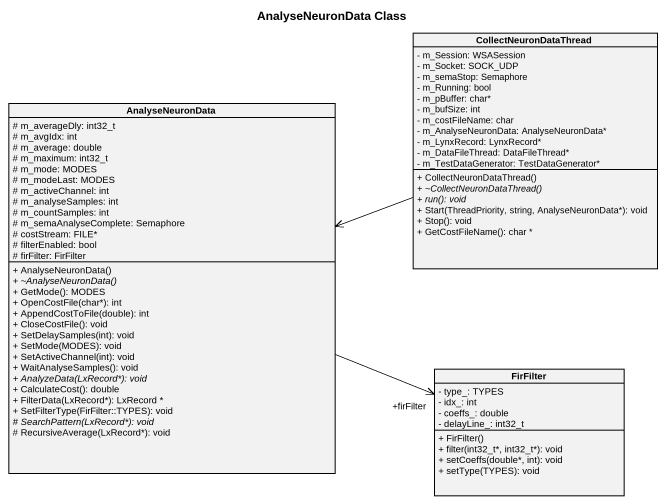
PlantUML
@startuml
title AnalyseNeuronData Class
hide circle
hide empty members
skinparam classAttributeIconSize 0
class CollectNeuronDataThread {
  - m_Session: WSASession
  - m_Socket: SOCK_UDP
  - m_semaStop: Semaphore
  - m_Running: bool
  - m_pBuffer: char*
  - m_bufSize: int
  - m_costFileName: char
  - m_AnalyseNeuronData: AnalyseNeuronData*
  - m_LynxRecord: LynxRecord*
  - m_DataFileThread: DataFileThread*
  - m_TestDataGenerator: TestDataGenerator*
  + CollectNeuronDataThread()
  {abstract} + ~CollectNeuronDataThread()
  {abstract} + run(): void
  + Start(ThreadPriority, string, AnalyseNeuronData*): void
  + Stop(): void
  + GetCostFileName(): char *
}
class AnalyseNeuronData {
  # m_averageDly: int32_t
  # m_avgIdx: int
  # m_average: double
  # m_maximum: int32_t
  # m_mode: MODES
  # m_modeLast: MODES
  # m_activeChannel: int
  # m_analyseSamples: int
  # m_countSamples: int
  # m_semaAnalyseComplete: Semaphore
  # costStream: FILE*
  # filterEnabled: bool
  # firFilter: FirFilter
  + AnalyseNeuronData()
  {abstract} + ~AnalyseNeuronData()
  + GetMode(): MODES
  + OpenCostFile(char*): int
  + AppendCostToFile(double): int
  + CloseCostFile(): void
  + SetDelaySamples(int): void
  + SetMode(MODES): void
  + SetActiveChannel(int): void
  + WaitAnalyseSamples(): void
  {abstract} + AnalyzeData(LxRecord*): void
  + CalculateCost(): double
  + FilterData(LxRecord*): LxRecord *
  + SetFilterType(FirFilter::TYPES): void
  {abstract} # SearchPattern(LxRecord*): void
  # RecursiveAverage(LxRecord*): void
}
class FirFilter {
  - type_: TYPES
  - idx_: int
  - coeffs_: double
  - delayLine_: int32_t
  + FirFilter()
  + filter(int32_t*, int32_t*): void
  + setCoeffs(double*, int): void
  + setType(TYPES): void
}
CollectNeuronDataThread -left-> AnalyseNeuronData
AnalyseNeuronData -right-> "+firFilter" FirFilter
@enduml
